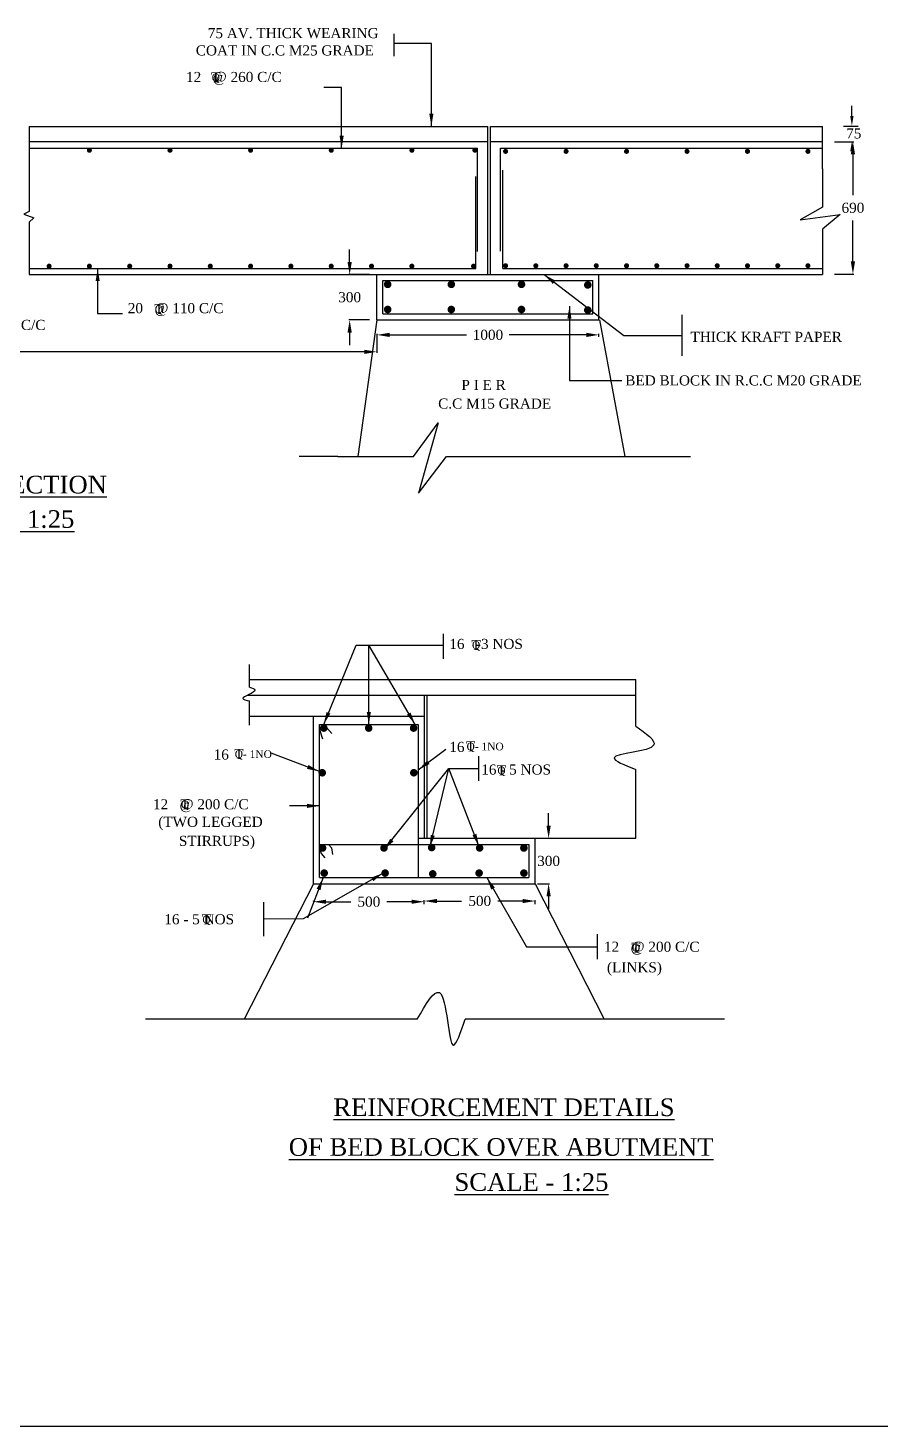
# Model space of a CAD drawing. Header units: millimetres. Extents: x -1426 to 1182, y 579 to 1915.
# Drawn here: x -1142.5 to -973.4, y 579 to 856.3 of the extents above; entities that cross this region are included whole.
import ezdxf

# ---------------------------------------------------------------- set-up
doc = ezdxf.new("R2010")
doc.units = ezdxf.units.MM
doc.styles.add('ROMANS', font='romans')
doc.styles.get("Standard").update_dxf_attribs({"font": 'times.ttf'})
doc.dimstyles.get("Standard").update_dxf_attribs({"dimtxt": 2, "dimasz": 2.5, "dimexe": 0.18, "dimexo": 0.18, "dimgap": 1.5, "dimtad": 0, "dimtih": 1, "dimtoh": 1, "dimdec": 0, "dimlfac": 100, "dimzin": 0, "dimdsep": 46, "dimtxsty": 'ROMANS', "dimcen": 0.09, "dimadec": 0, "dimazin": 0, "dimtfac": 1, "dimtdec": 0, "dimtofl": 0, "dimtmove": 1, "dimatfit": 1, "dimfxl": 1, "dimtolj": 1, "dimtzin": 0, "dimarcsym": 0})

# ---------------------------------------------------------------- blocks, each defined once
blk = doc.blocks.new('*D30')
at = {"color": 0, "lineweight": -2, "transparency": 16777216}
for p, q in [((-1085.82, 683.14), (-1085.82, 683.21)), ((-1083.32, 683.03), (-1078.41, 683.03)), ((-1066.32, 683.03), (-1071.23, 683.03)), ((-1063.82, 683.14), (-1063.82, 683.21))]:
    blk.add_line(p, q, dxfattribs=at)
at = {"color": 0, "transparency": 16777216}
for points in [[(-1083.32, 683.44), (-1083.32, 682.61), (-1085.82, 683.03)], [(-1066.32, 683.44), (-1066.32, 682.61), (-1063.82, 683.03)]]:
    blk.add_solid(points, dxfattribs=at)
at = {"layer": 'Defpoints', "color": 0, "transparency": 16777216}
for p in [(-1085.82, 683.03), (-1085.82, 682.96), (-1063.82, 682.96)]:
    blk.add_point(p, dxfattribs=at)
at = {"color": 0, "transparency": 16777216, "insert": (-1074.82, 683.03), "char_height": 2, "attachment_point": 5}
blk.add_mtext('\\A1;500', dxfattribs=at)
blk = doc.blocks.new('*D31')
at = {"color": 0, "lineweight": -2, "transparency": 16777216}
for p, q in [((-1073.19, 793.88), (-1073.19, 795.63)), ((-1070.69, 795.45), (-1055.42, 795.45)), ((-1031.69, 795.45), (-1046.96, 795.45)), ((-1029.19, 795.05), (-1029.19, 795.63))]:
    blk.add_line(p, q, dxfattribs=at)
at = {"color": 0, "transparency": 16777216}
for points in [[(-1070.69, 795.87), (-1070.69, 795.03), (-1073.19, 795.45)], [(-1031.69, 795.87), (-1031.69, 795.03), (-1029.19, 795.45)]]:
    blk.add_solid(points, dxfattribs=at)
at = {"layer": 'Defpoints', "color": 0, "transparency": 16777216}
for p in [(-1073.19, 795.45), (-1073.19, 793.7), (-1029.19, 794.87)]:
    blk.add_point(p, dxfattribs=at)
at = {"color": 0, "transparency": 16777216, "insert": (-1051.19, 795.45), "char_height": 2, "attachment_point": 5}
blk.add_mtext('\\A1;1000', dxfattribs=at)
blk = doc.blocks.new('*D47')
at = {"color": 0, "lineweight": -2, "transparency": 16777216}
for p, q in [((-1256.8, 793.32), (-1256.8, 791.91)), ((-1073.23, 794.13), (-1073.23, 791.91)), ((-1254.3, 792.09), (-1169.32, 792.09)), ((-1075.73, 792.09), (-1160.7, 792.09))]:
    blk.add_line(p, q, dxfattribs=at)
at = {"color": 0, "transparency": 16777216}
for points in [[(-1254.3, 792.5), (-1254.3, 791.67), (-1256.8, 792.09)], [(-1075.73, 792.5), (-1075.73, 791.67), (-1073.23, 792.09)]]:
    blk.add_solid(points, dxfattribs=at)
at = {"layer": 'Defpoints', "color": 0, "transparency": 16777216}
for p in [(-1256.8, 793.5), (-1073.23, 794.31), (-1073.23, 792.09)]:
    blk.add_point(p, dxfattribs=at)
at = {"color": 0, "transparency": 16777216, "insert": (-1165.01, 792.09), "char_height": 2, "attachment_point": 5}
blk.add_mtext('\\A1;8000', dxfattribs=at)
blk = doc.blocks.new('*D26')
at = {"color": 0, "lineweight": -2, "transparency": 16777216}
for p, q in [((-1078.63, 809.91), (-1078.63, 812.41)), ((-1074.7, 807.41), (-1078.81, 807.41)), ((-1074.7, 798.41), (-1078.81, 798.41)), ((-1078.63, 795.91), (-1078.63, 793.41))]:
    blk.add_line(p, q, dxfattribs=at)
at = {"color": 0, "transparency": 16777216}
for points in [[(-1079.05, 809.91), (-1078.21, 809.91), (-1078.63, 807.41)], [(-1079.05, 795.91), (-1078.21, 795.91), (-1078.63, 798.41)]]:
    blk.add_solid(points, dxfattribs=at)
at = {"layer": 'Defpoints', "color": 0, "transparency": 16777216}
for p in [(-1074.52, 807.41), (-1078.63, 798.41), (-1074.52, 798.41)]:
    blk.add_point(p, dxfattribs=at)
at = {"color": 0, "transparency": 16777216, "insert": (-1078.63, 802.91), "char_height": 2, "attachment_point": 5}
blk.add_mtext('\\A1;300', dxfattribs=at)
blk = doc.blocks.new('*D27')
at = {"color": 0, "lineweight": -2, "transparency": 16777216}
for p, q in [((-1063.82, 682.52), (-1063.82, 683.35)), ((-1061.32, 683.17), (-1056.41, 683.17)), ((-1044.32, 683.17), (-1049.23, 683.17)), ((-1041.82, 682.52), (-1041.82, 683.35))]:
    blk.add_line(p, q, dxfattribs=at)
at = {"color": 0, "transparency": 16777216}
for points in [[(-1061.32, 683.58), (-1061.32, 682.75), (-1063.82, 683.17)], [(-1044.32, 683.58), (-1044.32, 682.75), (-1041.82, 683.17)]]:
    blk.add_solid(points, dxfattribs=at)
at = {"layer": 'Defpoints', "color": 0, "transparency": 16777216}
for p in [(-1063.82, 683.17), (-1063.82, 682.34), (-1041.82, 682.34)]:
    blk.add_point(p, dxfattribs=at)
at = {"color": 0, "transparency": 16777216, "insert": (-1052.82, 683.17), "char_height": 2, "attachment_point": 5}
blk.add_mtext('\\A1;500', dxfattribs=at)
blk = doc.blocks.new('*D28')
at = {"color": 0, "lineweight": -2, "transparency": 16777216}
for p, q in [((-1039.15, 698.11), (-1039.15, 700.61)), ((-1041.35, 695.61), (-1038.97, 695.61)), ((-1041.35, 686.61), (-1038.97, 686.61)), ((-1039.15, 684.11), (-1039.15, 681.61))]:
    blk.add_line(p, q, dxfattribs=at)
at = {"color": 0, "transparency": 16777216}
for points in [[(-1039.57, 698.11), (-1038.74, 698.11), (-1039.15, 695.61)], [(-1039.57, 684.11), (-1038.74, 684.11), (-1039.15, 686.61)]]:
    blk.add_solid(points, dxfattribs=at)
at = {"layer": 'Defpoints', "color": 0, "transparency": 16777216}
for p in [(-1041.53, 695.61), (-1039.15, 695.61), (-1041.53, 686.61)]:
    blk.add_point(p, dxfattribs=at)
at = {"color": 0, "transparency": 16777216, "insert": (-1039.15, 691.11), "char_height": 2, "attachment_point": 5}
blk.add_mtext('\\A1;300', dxfattribs=at)
blk = doc.blocks.new('*D29')
at = {"color": 0, "lineweight": -2, "transparency": 16777216}
for p, q in [((-982.4, 833.76), (-978.59, 833.76)), ((-978.77, 831.26), (-978.77, 823.16)), ((-978.77, 810.01), (-978.77, 818.12)), ((-982.4, 807.51), (-978.59, 807.51))]:
    blk.add_line(p, q, dxfattribs=at)
at = {"color": 0, "transparency": 16777216}
for points in [[(-979.19, 831.26), (-978.35, 831.26), (-978.77, 833.76)], [(-979.19, 810.01), (-978.35, 810.01), (-978.77, 807.51)]]:
    blk.add_solid(points, dxfattribs=at)
at = {"layer": 'Defpoints', "color": 0, "transparency": 16777216}
for p in [(-982.58, 833.76), (-982.58, 807.51), (-978.77, 807.51)]:
    blk.add_point(p, dxfattribs=at)
at = {"color": 0, "transparency": 16777216, "insert": (-978.77, 820.64), "char_height": 2, "attachment_point": 5}
blk.add_mtext('\\A1;690', dxfattribs=at)

msp = doc.modelspace()

# ---------------------------------------------------------------- linework, layer by layer
for p, q in [((-1069.8665, 855.17866), (-1069.8665, 850.74512)), ((-978.97078, 838.87414), (-978.97078, 840.87414)), ((-1142.19628, 836.808), (-1051.19233, 836.808)), ((-1142.19628, 836.808), (-1142.19628, 819.90434)), ((-1051.19233, 807.408), (-1051.19233, 836.808)), ((-1050.71233, 836.808), (-984.83648, 836.808)), ((-1050.71233, 807.408), (-1050.71233, 836.808)), ((-984.83648, 828.408), (-984.83648, 836.808)), ((-980.6479, 836.87414), (-977.72078, 836.87414)), ((-1142.19628, 833.808), (-1051.19233, 833.808)), ((-1142.19628, 832.46156), (-1053.28071, 832.46156)), ((-1053.28071, 811.98724), (-1053.28071, 832.46156)), ((-1050.71233, 833.808), (-984.83648, 833.808)), ((-1048.71233, 832.46156), (-984.83648, 832.46156)), ((-1048.71233, 812.06326), (-1048.71233, 832.46156)), ((-1053.57957, 820.888), (-1053.57957, 826.83956)), ((-1048.26475, 820.888), (-1048.26475, 828.10974)), ((-984.83648, 828.408), (-984.83648, 820.80835)), ((-1053.57957, 808.608), (-1053.57957, 820.888)), ((-1048.26475, 808.608), (-1048.26475, 820.888)), ((-984.83648, 820.80835), (-989.25501, 818.29296)), ((-1142.19628, 819.90434), (-1143.29831, 819.3781)), ((-1143.29831, 819.3781), (-1141.27033, 818.67644)), ((-1141.27033, 818.67644), (-1142.19628, 817.79937)), ((-989.25501, 818.29296), (-981.27985, 819.34104)), ((-981.27985, 819.34104), (-984.83648, 816.40642)), ((-1142.19628, 817.79937), (-1142.19628, 807.408)), ((-984.83648, 816.40642), (-984.83648, 807.408)), ((-1142.19628, 808.608), (-1053.57957, 808.608)), ((-1142.19628, 807.408), (-984.83648, 807.408)), ((-1073.22642, 798.408), (-1073.22642, 807.408)), ((-1048.26475, 808.608), (-984.83648, 808.608)), ((-1029.17299, 798.408), (-1029.17299, 807.408)), ((-1072.02642, 806.208), (-1030.37299, 806.208)), ((-1072.02642, 799.608), (-1072.02642, 806.208)), ((-1030.37299, 799.608), (-1030.37299, 806.208)), ((-1072.02642, 799.608), (-1030.37299, 799.608)), ((-1012.653, 791.2983), (-1012.653, 799.41054)), ((-1073.26969, 798.408), (-1077.02135, 771.30822)), ((-1073.19233, 798.408), (-1029.19233, 798.408)), ((-1029.03926, 798.408), (-1024.04652, 771.30822)), ((-1065.9377, 771.30822), (-1061.06269, 778.01911)), ((-1061.06269, 778.01911), (-1064.9627, 764.06605)), ((-1080.95233, 771.30822), (-1088.61679, 771.30822)), ((-1080.95233, 771.30822), (-1065.9377, 771.30822)), ((-1064.9627, 764.06605), (-1059.43768, 771.30822)), ((-1059.43768, 771.30822), (-1020.95233, 771.30822)), ((-1020.95233, 771.30822), (-1010.96685, 771.30822)), ((-1060.01972, 731.21196), (-1060.01972, 736.15378)), ((-1098.49109, 725.57775), (-1098.49109, 730.05648)), ((-1098.49109, 727.09397), (-1021.83374, 727.09397)), ((-1021.83374, 717.81683), (-1021.83374, 727.09397)), ((-1098.89915, 723.98333), (-1021.83374, 723.98333)), ((-1063.81835, 723.98333), (-1063.81835, 695.60553)), ((-1063.30172, 723.98333), (-1063.30172, 695.60553)), ((-1098.49109, 718.05829), (-1098.49109, 722.85311)), ((-1098.49109, 719.8358), (-1063.81835, 719.8358)), ((-1085.83707, 686.60553), (-1085.83707, 719.8358)), ((-1084.62601, 718.179), (-1065.01835, 718.179)), ((-1084.62601, 687.80553), (-1084.62601, 718.179)), ((-1083.78655, 718.19267), (-1082.14975, 716.39539)), ((-1065.01835, 718.179), (-1065.01835, 687.80553)), ((-1084.70826, 717.35922), (-1083.98826, 715.30584)), ((-1053.00217, 706.98169), (-1053.00217, 711.9235)), ((-1058.93877, 709.4526), (-1053.00217, 709.4526)), ((-1021.83374, 695.60553), (-1021.83374, 709.25546)), ((-1085.82601, 686.60553), (-1085.82601, 695.60553)), ((-1084.62601, 694.40553), (-1043.04962, 694.40553)), ((-1084.62601, 693.5765), (-1084.31597, 692.57246)), ((-1082.82739, 694.40553), (-1082.20715, 693.72524)), ((-1082.20715, 693.72524), (-1082.02108, 692.42372)), ((-1065.01835, 695.60553), (-1021.83374, 695.60553)), ((-1043.04962, 694.40553), (-1043.04962, 687.80553)), ((-1041.84962, 686.60553), (-1041.84962, 695.60553)), ((-1084.31597, 692.57246), (-1083.55928, 691.72957)), ((-1084.62601, 687.80553), (-1043.04962, 687.80553)), ((-1085.82601, 686.60553), (-1099.53948, 659.74548)), ((-1085.83707, 686.60553), (-1041.84962, 686.60553)), ((-1041.84962, 686.60553), (-1028.13616, 659.74548)), ((-1095.72173, 682.91279), (-1095.72173, 676.18723)), ((-1029.46138, 671.6339), (-1029.46138, 676.57571)), ((-1043.54754, 674.1048), (-1029.46138, 674.1048)), ((-1065.22512, 659.74548), (-1119.16122, 659.74548)), ((-1004.23753, 659.74548), (-1055.72861, 659.74548)), ((-1425.53329, 579.04721), (-535.53329, 579.04721))]:
    msp.add_line(p, q)
for points, const_width in [([(-1130.52776, 832.06413, 1), (-1130.02776, 832.06413, 1)], 0.5), ([(-1114.52776, 832.06413, 1), (-1114.02776, 832.06413, 1)], 0.5), ([(-1098.52776, 832.06413, 1), (-1098.02776, 832.06413, 1)], 0.5), ([(-1082.52776, 832.06413, 1), (-1082.02776, 832.06413, 1)], 0.5), ([(-1066.52776, 832.06413, 1), (-1066.02776, 832.06413, 1)], 0.5), ([(-1054.03754, 832.07998, 1), (-1053.53754, 832.07998, 1)], 0.5), ([(-1047.93906, 831.84537, 1), (-1047.43906, 831.84537, 1)], 0.5), ([(-1035.93906, 831.84537, 1), (-1035.43906, 831.84537, 1)], 0.5), ([(-1023.93906, 831.84537, 1), (-1023.43906, 831.84537, 1)], 0.5), ([(-1011.93906, 831.84537, 1), (-1011.43906, 831.84537, 1)], 0.5), ([(-999.93906, 831.84537, 1), (-999.43906, 831.84537, 1)], 0.5), ([(-987.93906, 831.84537, 1), (-987.43906, 831.84537, 1)], 0.5), ([(-1047.93906, 809.16204, 1), (-1047.43906, 809.16204, 1)], 0.5), ([(-1041.93906, 809.16204, 1), (-1041.43906, 809.16204, 1)], 0.5), ([(-1035.93906, 809.16204, 1), (-1035.43906, 809.16204, 1)], 0.5), ([(-1029.93906, 809.16204, 1), (-1029.43906, 809.16204, 1)], 0.5), ([(-1023.93906, 809.16204, 1), (-1023.43906, 809.16204, 1)], 0.5), ([(-1017.93906, 809.16204, 1), (-1017.43906, 809.16204, 1)], 0.5), ([(-1011.93906, 809.16204, 1), (-1011.43906, 809.16204, 1)], 0.5), ([(-1005.93906, 809.16204, 1), (-1005.43906, 809.16204, 1)], 0.5), ([(-999.93906, 809.16204, 1), (-999.43906, 809.16204, 1)], 0.5), ([(-993.93906, 809.16204, 1), (-993.43906, 809.16204, 1)], 0.5), ([(-987.93906, 809.16204, 1), (-987.43906, 809.16204, 1)], 0.5), ([(-1138.52776, 809.07571, 1), (-1138.02776, 809.07571, 1)], 0.5), ([(-1130.52776, 809.07571, 1), (-1130.02776, 809.07571, 1)], 0.5), ([(-1122.52776, 809.07571, 1), (-1122.02776, 809.07571, 1)], 0.5), ([(-1114.52776, 809.07571, 1), (-1114.02776, 809.07571, 1)], 0.5), ([(-1106.52776, 809.07571, 1), (-1106.02776, 809.07571, 1)], 0.5), ([(-1098.52776, 809.07571, 1), (-1098.02776, 809.07571, 1)], 0.5), ([(-1090.52776, 809.07571, 1), (-1090.02776, 809.07571, 1)], 0.5), ([(-1082.52776, 809.07571, 1), (-1082.02776, 809.07571, 1)], 0.5), ([(-1074.52776, 809.07571, 1), (-1074.02776, 809.07571, 1)], 0.5), ([(-1066.52776, 809.07571, 1), (-1066.02776, 809.07571, 1)], 0.5), ([(-1054.29263, 809.07571, 1), (-1053.79263, 809.07571, 1)], 0.5), ([(-1071.45627, 805.46509, 1), (-1070.70627, 805.46509, 1)], 0.75), ([(-1058.83549, 805.46509, 1), (-1058.08549, 805.46509, 1)], 0.75), ([(-1044.91135, 805.46509, 1), (-1044.16135, 805.46509, 1)], 0.75), ([(-1031.7559, 805.3496, 1), (-1031.0059, 805.3496, 1)], 0.75), ([(-1071.45627, 800.48748, 1), (-1070.70627, 800.48748, 1)], 0.75), ([(-1058.83549, 800.48748, 1), (-1058.08549, 800.48748, 1)], 0.75), ([(-1044.91135, 800.48748, 1), (-1044.16135, 800.48748, 1)], 0.75), ([(-1031.7559, 800.37198, 1), (-1031.0059, 800.37198, 1)], 0.75), ([(-1084.13812, 717.46761, 1), (-1083.38812, 717.46761, 1)], 0.75), ([(-1075.2297, 717.46761, 1), (-1074.4797, 717.46761, 1)], 0.75), ([(-1066.31116, 717.46761, 1), (-1065.56116, 717.46761, 1)], 0.75), ([(-1084.44459, 708.60808, 1), (-1083.69459, 708.60808, 1)], 0.75), ([(-1066.26752, 708.60808, 1), (-1065.51752, 708.60808, 1)], 0.75), ([(-1084.38377, 693.68488, 1), (-1083.63377, 693.68488, 1)], 0.75), ([(-1072.19127, 693.68488, 1), (-1071.44127, 693.68488, 1)], 0.75), ([(-1062.73247, 693.77141, 1), (-1061.98247, 693.77141, 1)], 0.75), ([(-1053.20914, 693.68488, 1), (-1052.45914, 693.68488, 1)], 0.75), ([(-1044.43253, 693.68488, 1), (-1043.68253, 693.68488, 1)], 0.75), ([(-1084.05586, 688.70727, 1), (-1083.30586, 688.70727, 1)], 0.75), ([(-1071.97267, 688.70727, 1), (-1071.22267, 688.70727, 1)], 0.75), ([(-1062.51387, 688.55553, 1), (-1061.76387, 688.55553, 1)], 0.75), ([(-1053.31844, 688.70727, 1), (-1052.56844, 688.70727, 1)], 0.75), ([(-1044.43253, 688.70727, 1), (-1043.68253, 688.70727, 1)], 0.75)]:
    msp.add_lwpolyline(points, format="xyb", close=True, dxfattribs=dict(const_width=const_width))
for points in [[(-1098.49109, 725.57775), (-1097.42011, 724.99804), (-1099.85735, 723.31688), (-1098.49109, 722.85311)], [(-1021.83374, 717.81683), (-1018.28996, 714.11461), (-1026.16511, 711.56934), (-1021.83374, 709.25546)], [(-1065.22512, 659.74548), (-1060.8243, 664.99625), (-1058.04483, 654.58378), (-1055.72861, 659.74548)]]:
    msp.add_spline(points, degree=3)
for points in [[(-979.30411, 838.87414), (-978.63745, 838.87414), (-978.97078, 836.87414)], [(-979.30411, 831.87414), (-978.63745, 831.87414), (-978.97078, 833.87414)]]:
    msp.add_solid(points)

# ---------------------------------------------------------------- texts
for s, height, p in [('75 AV. THICK WEARING', 2, (-1106.78691, 854.29688)), ('COAT IN C.C M25 GRADE', 2, (-1109.15488, 850.8683)), ('12   @ 260 C/C', 2, (-1111.09451, 845.60266)), ('T ', 2, (-1106.1058, 845.52608)), ('Q', 1.5, (-1106.00369, 845.75048)), ('20   @ 110 C/C', 2, (-1122.6569, 799.75299)), ('T ', 2, (-1117.40409, 799.57783)), ('Q', 1.5, (-1117.30199, 799.80223)), ('12   @ 130 C/C', 2, (-1157.96276, 796.42492)), ('THICK KRAFT PAPER ', 2, (-1010.99457, 794.05646)), ('BED BLOCK IN R.C.C M20 GRADE', 2, (-1023.94287, 785.42328)), ('P I E R', 2, (-1056.45395, 784.52717)), ('C.C M15 GRADE', 2, (-1061.06269, 780.82625)), ('%%ULONGITUDINAL SECTION', 3.5, (-1190.37048, 764.00294)), ('%%USCALE - 1:25', 3.5, (-1163.80449, 757.18411)), ('16   -3 NOS', 2, (-1058.85787, 733.16211)), ('T ', 2, (-1054.4609, 732.96557)), ('Q', 1.5, (-1054.35879, 733.18997)), ('16   ', 2, (-1105.62509, 711.22315)), ('T ', 2, (-1101.53107, 711.32922)), ('Q- 1NO', 1.5, (-1101.42896, 711.55362)), ('16  ', 2, (-1058.85786, 712.73618)), ('T ', 2, (-1055.53504, 712.84226)), ('Q- 1NO', 1.5, (-1055.43293, 713.06665)), ('16 - 5 NOS ', 2, (-1052.52233, 708.24971)), ('T ', 2, (-1049.427, 708.08528)), ('Q', 1.5, (-1049.32489, 708.30968)), ('12   @ 200 C/C', 2, (-1117.66888, 701.36209)), ('T ', 2, (-1112.21349, 701.34261)), ('Q', 1.5, (-1112.11139, 701.56701)), ('(TWO LEGGED', 2, (-1116.60855, 697.88212)), ('STIRRUPS)', 2, (-1112.51871, 694.09954)), ('16 - 5 NOS ', 2, (-1115.40982, 678.56142)), ('T ', 2, (-1107.96183, 678.54984)), ('Q', 1.5, (-1107.85972, 678.77423)), ('12   @ 200 C/C', 2, (-1028.18146, 673.10658)), ('T ', 2, (-1022.72607, 672.92849)), ('Q', 1.5, (-1022.62396, 673.15288)), ('(LINKS)', 2, (-1027.57556, 669.0214)), ('%%UREINFORCEMENT DETAILS', 3.5, (-1081.8616, 640.52289)), ('%%UOF BED BLOCK OVER ABUTMENT', 3.5, (-1090.70593, 632.63894)), ('%%USCALE - 1:25', 3.5, (-1057.83173, 625.68564))]:
    msp.add_text(s, height=height).set_placement(p)
at = {"insert": (-978.59777, 835.39236), "char_height": 2, "attachment_point": 5}
msp.add_mtext('\\A1;75', dxfattribs=at)

# ---------------------------------------------------------------- dimensions: what is measured, and where the dimension line sits
for base, p1, p2, text, picture, middle in [((-978.77086, 807.51377), (-982.58361, 833.75881), (-982.58361, 807.51377), '690', '*D29', (-978.77086, 820.63629)), ((-1078.6297, 798.408), (-1074.52439, 807.408), (-1074.52439, 798.408), '300', '*D26', (-1078.6297, 802.908)), ((-1039.15211, 695.60553), (-1041.52797, 686.60553), (-1041.52797, 695.60553), '300', '*D28', (-1039.15211, 691.10553))]:
    dim = msp.add_linear_dim(base=base, p1=p1, p2=p2, angle=90, text=text, dimstyle='Standard', override={"dimscale": 1, "dimtxsty": 'Standard'})
    dim.commit()
    dim.dimension.update_dxf_attribs({"geometry": picture, "text_midpoint": middle})
for base, p1, p2, text, picture, middle in [((-1073.19233, 795.4488), (-1029.19233, 794.8654), (-1073.19233, 793.6986), '1000', '*D31', (-1051.19233, 795.4488)), ((-1073.22642, 792.08679), (-1256.79607, 793.50017), (-1073.22642, 794.30989), '8000', '*D47', (-1165.01124, 792.08679)), ((-1085.81835, 683.02768), (-1063.81835, 682.96037), (-1085.81835, 682.96037), '500', '*D30', (-1074.81835, 683.02768)), ((-1063.81835, 683.16614), (-1041.81835, 682.33537), (-1063.81835, 682.33537), '500', '*D27', (-1052.81835, 683.16614))]:
    dim = msp.add_linear_dim(base=base, p1=p1, p2=p2, text=text, dimstyle='Standard', override={"dimscale": 1, "dimtxsty": 'Standard'})
    dim.commit()
    dim.dimension.update_dxf_attribs({"geometry": picture, "text_midpoint": middle})

# ---------------------------------------------------------------- leaders
for points in [[(-1062.41535, 836.808), (-1062.41535, 853.21251), (-1069.89733, 853.21251)], [(-1080.2182, 832.46156), (-1080.2182, 844.48186), (-1083.78477, 844.48186)], [(-1128.63351, 808.608), (-1128.63351, 799.71316), (-1123.67425, 799.71316)], [(-1040.05681, 807.408), (-1024.19566, 795.31961), (-1012.653, 795.31961)], [(-1035.01697, 801.14717), (-1035.01697, 786.42565), (-1024.64927, 786.42565)], [(-1083.78655, 718.19267), (-1077.32218, 733.91561), (-1074.82218, 733.91561)], [(-1074.82218, 718.179), (-1074.82218, 733.91561), (-1060.01972, 733.91561)], [(-1065.64204, 718.179), (-1074.82218, 733.91561)], [(-1065.01835, 709.18154), (-1059.52091, 713.26673)], [(-1084.62601, 708.87894), (-1094.18971, 712.51021)], [(-1071.81627, 693.30988), (-1058.93877, 709.4526)], [(-1062.73247, 693.77141), (-1058.93877, 709.4526)], [(-1052.96954, 694.03459), (-1058.93877, 709.4526)], [(-1084.58692, 702.04017), (-1090.58677, 702.04017)], [(-1071.97267, 688.70727), (-1087.83893, 679.63203), (-1095.72173, 679.55001)], [(-1083.89753, 687.80553), (-1086.9755, 679.77854)], [(-1051.4227, 687.80553), (-1043.54754, 674.1048)]]:
    msp.add_leader(points, dimstyle='Standard', override={"dimscale": 1, "dimtxsty": 'Standard'})

doc.saveas('drawing.dxf')
